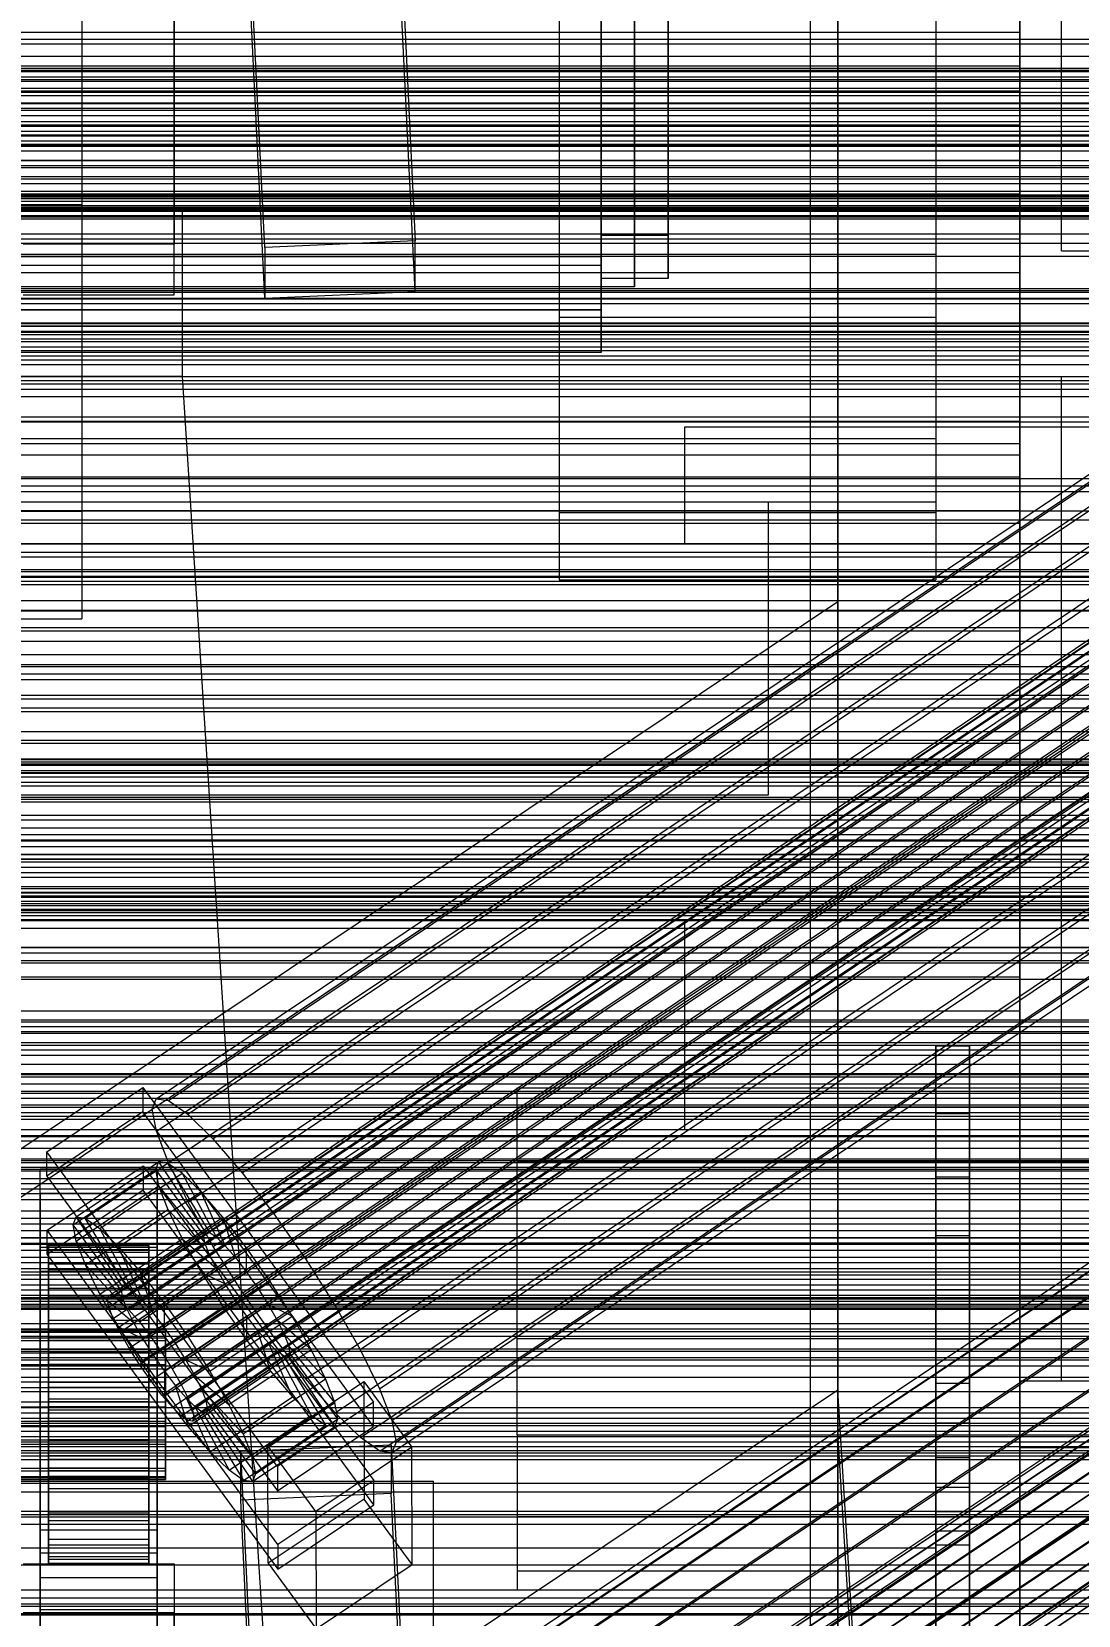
# Model space of a CAD drawing. Header units: millimetres. Extents: x -1970 to 59977, y -65068 to 6837.
# Drawn here: x 132 to 257, y -34878 to -34688.8 of the extents above; entities that cross this region are included whole.
import ezdxf

# ---------------------------------------------------------------- set-up
doc = ezdxf.new("R2010")
doc.units = ezdxf.units.MM
for name, color, linetype, lineweight in [('COTAS_O', 1, 'Continuous', 0), ('COTAS_P', 1, 'Continuous', 0), ('frontal_briquetadora', 7, 'Continuous', 0), ('frontal_C01', 7, 'Continuous', 0), ('frontal_C02', 7, 'Continuous', 0), ('frontal_C03', 7, 'Continuous', 0), ('frontal_C05', 7, 'Continuous', 0), ('frontal_C05-C03', 7, 'Continuous', 0), ('frontal_dos-mix', 7, 'Continuous', 0), ('frontal_mezcladora', 7, 'Continuous', 0), ('frontal_secador', 7, 'Continuous', 0)]:
    doc.layers.add(name, color=color, linetype=linetype, lineweight=lineweight)
doc.dimstyles.new('R19_100', dxfattribs={"dimtxt": 250, "dimasz": 150, "dimexe": 150, "dimexo": 80, "dimgap": 100, "dimtad": 1, "dimtih": 1, "dimtoh": 1, "dimdsep": 46, "dimcen": 0.09, "dimadec": 0, "dimazin": 0, "dimtfac": 1, "dimtdec": 4, "dimtofl": 0, "dimtmove": 0, "dimatfit": 3, "dimfxl": 1, "dimtolj": 1, "dimtzin": 0, "dimarcsym": 0})

# ---------------------------------------------------------------- blocks, each defined once
blk = doc.blocks.new('*D37')
at = {"layer": 'COTAS_P', "color": 0, "lineweight": -2, "transparency": 16777216}
for p, q in [((-1750, -35420), (-1750, -34450)), ((2600, -35420), (2600, -34450)), ((-1600, -34600), (2450, -34600))]:
    blk.add_line(p, q, dxfattribs=at)
at = {"layer": 'COTAS_P', "color": 0, "transparency": 16777216}
for points in [[(-1600, -34575), (-1600, -34625), (-1750, -34600)], [(2450, -34575), (2450, -34625), (2600, -34600)]]:
    blk.add_solid(points, dxfattribs=at)
at = {"layer": 'Defpoints', "color": 0, "transparency": 16777216}
for p in [(2600, -34600), (-1750, -35500), (2600, -35500)]:
    blk.add_point(p, dxfattribs=at)
blk = doc.blocks.new('*D42')
at = {"layer": 'COTAS_O', "color": 0, "lineweight": -2, "transparency": 16777216}
for p, q in [((-570, -33700), (200, -33700)), ((50, -34750), (50, -33850)), ((-570, -34900), (200, -34900))]:
    blk.add_line(p, q, dxfattribs=at)
at = {"layer": 'COTAS_O', "color": 0, "transparency": 16777216}
for points in [[(25, -33850), (75, -33850), (50, -33700)], [(25, -34750), (75, -34750), (50, -34900)]]:
    blk.add_solid(points, dxfattribs=at)
at = {"layer": 'Defpoints', "color": 0, "transparency": 16777216}
for p in [(-650, -33700), (50, -33700), (-650, -34900)]:
    blk.add_point(p, dxfattribs=at)
blk = doc.blocks.new('*D43')
at = {"layer": 'COTAS_O', "color": 0, "lineweight": -2, "transparency": 16777216}
for p, q in [((-650, -34820), (-650, -34050)), ((650, -34820), (650, -34050)), ((-500, -34200), (500, -34200))]:
    blk.add_line(p, q, dxfattribs=at)
at = {"layer": 'COTAS_O', "color": 0, "transparency": 16777216}
for points in [[(-500, -34175), (-500, -34225), (-650, -34200)], [(500, -34175), (500, -34225), (650, -34200)]]:
    blk.add_solid(points, dxfattribs=at)
at = {"layer": 'Defpoints', "color": 0, "transparency": 16777216}
for p in [(650, -34200), (-650, -34900), (650, -34900)]:
    blk.add_point(p, dxfattribs=at)

msp = doc.modelspace()

# ---------------------------------------------------------------- linework, layer by layer
at = {"layer": 'frontal_briquetadora'}
for p, q in [((200, -34698), (200, -34454.149)), ((204, -34454.149), (204, -34698)), ((200, -34722), (200, -34478.149)), ((200, -34483.291), (200, -34727.142)), ((200, -34715.652), (200, -34483.291)), ((200, -34489.719), (200, -34722.08)), ((200, -34716.717), (200, -34489.719)), ((200, -34492.29), (200, -34719.288)), ((200, -34492.29), (200, -34713.16)), ((204, -34719.288), (204, -34492.29)), ((208, -34713.16), (208, -34492.29)), ((200, -34718.302), (200, -34497.432)), ((208, -34497.432), (208, -34718.302)), ((255, -34715), (255, -34685)), ((200, -34719.288), (200, -34698)), ((204, -34698), (200, -34698)), ((204, -34698), (204, -34719.288)), ((200, -34713.16), (200, -34718.302)), ((208, -34713.16), (200, -34713.16)), ((208, -34718.302), (208, -34713.16)), ((-160, -34715.652), (200, -34715.652)), ((200, -34722.08), (200, -34715.652)), ((255, -34715), (260, -34715)), ((-160, -34716.717), (200, -34716.717)), ((200, -34719.288), (200, -34716.717)), ((208, -34718.302), (200, -34718.302)), ((200, -34719.288), (-160, -34719.288)), ((204, -34719.288), (200, -34719.288)), ((-160, -34722), (200, -34722)), ((200, -34722.08), (-160, -34722.08)), ((200, -34727.142), (200, -34722)), ((200, -34727.142), (-160, -34727.142)), ((210, -34750), (210, -34736)), ((210, -34736), (430, -34736)), ((210, -34736), (320, -34736)), ((-210, -34750), (210, -34750)), ((210, -34750), (340, -34750)), ((210, -34750), (320, -34750)), ((-490, -34760), (490, -34760)), ((-490, -34760), (340, -34760))]:
    msp.add_line(p, q, dxfattribs=at)
at = {"layer": 'frontal_C01'}
for p, q in [((250, -35586.788), (250, -32681.31)), ((250, -32686.07), (250, -35591.549)), ((228.298, -34851.15), (228.298, -34554.454)), ((228.298, -34560.172), (228.298, -34856.869)), ((159.83, -34714.57), (156.962, -34655.428)), ((174.943, -34654.637), (177.811, -34713.779)), ((159.83, -34720.658), (156.962, -34661.516)), ((177.811, -34719.867), (174.943, -34660.725)), ((149, -34668.831), (149, -34714.173)), ((149, -34720.26), (149, -34674.919)), ((-425, -34708.533), (425, -34708.533)), ((149, -34714.173), (131, -34714.173)), ((149, -34720.26), (149, -34714.173)), ((177.811, -34713.779), (159.83, -34714.57)), ((159.83, -34714.57), (159.83, -34720.658)), ((177.811, -34719.867), (177.811, -34713.779)), ((425, -34719.963), (-425, -34719.963)), ((131, -34720.26), (149, -34720.26)), ((159.83, -34720.658), (177.811, -34719.867)), ((425, -34723.995), (-425, -34723.995)), ((430, -34725.537), (-430, -34725.537)), ((430, -34730.537), (-430, -34730.537)), ((-425, -34735.426), (425, -34735.426)), ((430, -34780.537), (-430, -34780.537)), ((430, -34785.537), (-430, -34785.537)), ((146.872, -34910.225), (331.181, -34787.227)), ((148.32, -34910.34), (332.629, -34787.342)), ((146.383, -34911.551), (330.692, -34788.553)), ((150.629, -34911.887), (334.938, -34788.889)), ((141.045, -34934.184), (354.844, -34791.506)), ((141.218, -34933.714), (355.017, -34791.036)), ((141.731, -34933.755), (355.53, -34791.077)), ((142.549, -34934.303), (356.348, -34791.625)), ((146.887, -34914.227), (331.197, -34791.229)), ((153.641, -34914.762), (337.95, -34791.764)), ((141.224, -34935.132), (355.022, -34792.454)), ((141.742, -34936.494), (355.541, -34793.816)), ((143.617, -34935.322), (357.415, -34792.644)), ((144.861, -34936.741), (358.659, -34794.063)), ((142.565, -34938.177), (356.363, -34795.499)), ((359.995, -34795.787), (146.196, -34938.465)), ((148.35, -34918.071), (332.659, -34795.073)), ((157.152, -34918.769), (341.461, -34795.771)), ((143.635, -34940.066), (357.434, -34797.389)), ((147.533, -34940.375), (361.332, -34797.698)), ((144.881, -34942.033), (358.68, -34799.356)), ((148.779, -34942.342), (362.578, -34799.665)), ((150.672, -34922.821), (334.981, -34799.823)), ((146.218, -34943.944), (360.017, -34801.266)), ((149.85, -34944.232), (363.648, -34801.554)), ((345.231, -34800.635), (160.922, -34923.633)), ((147.554, -34945.668), (361.352, -34802.99)), ((150.672, -34945.915), (364.471, -34803.237)), ((148.798, -34947.087), (362.596, -34804.409)), ((149.865, -34948.106), (363.664, -34805.428)), ((151.191, -34947.277), (364.989, -34804.599)), ((153.694, -34928.153), (338.003, -34805.155)), ((-311.15, -34807.113), (311.15, -34807.113)), ((150.683, -34948.654), (364.482, -34805.976)), ((151.369, -34948.225), (365.168, -34805.547)), ((164.693, -34929.025), (349.002, -34806.027)), ((-311.15, -34807.665), (311.15, -34807.665)), ((-311.15, -34808.289), (311.15, -34808.289)), ((-311.15, -34809.909), (311.15, -34809.909)), ((-311.15, -34811.115), (311.15, -34811.115)), ((157.211, -34933.704), (341.52, -34810.706)), ((168.21, -34934.576), (352.519, -34811.578)), ((-311.15, -34813.691), (311.15, -34813.691)), ((-311.15, -34815.396), (311.15, -34815.396)), ((160.982, -34939.096), (345.291, -34816.098)), ((-311.15, -34818.754), (311.15, -34818.754)), ((-311.15, -34820.842), (311.15, -34820.842)), ((-440, -34823.494), (440, -34823.494)), ((-440, -34823.69), (440, -34823.69)), ((-440, -34823.911), (440, -34823.911)), ((-440, -34824.485), (440, -34824.485)), ((-440, -34824.912), (440, -34824.912)), ((-440, -34825.825), (440, -34825.825)), ((311.15, -34824.753), (-311.15, -34824.753)), ((-440, -34826.429), (440, -34826.429)), ((-440, -34827.619), (440, -34827.619)), ((-311.15, -34827.082), (311.15, -34827.082)), ((-440, -34828.359), (440, -34828.359)), ((440, -34829.745), (-440, -34829.745)), ((-440, -34830.57), (440, -34830.57)), ((-311.15, -34831.278), (311.15, -34831.278)), ((-440, -34832.057), (440, -34832.057)), ((-440, -34832.911), (440, -34832.911)), ((-311.15, -34833.69), (311.15, -34833.69)), ((-440, -34834.398), (440, -34834.398)), ((-440, -34835.223), (440, -34835.223)), ((-440, -34836.609), (440, -34836.609)), ((-440, -34837.349), (440, -34837.349)), ((-440, -34838.539), (440, -34838.539)), ((-440, -34839.143), (440, -34839.143)), ((-311.15, -34837.886), (311.15, -34837.886)), ((-440, -34840.056), (440, -34840.056)), ((-440, -34840.483), (440, -34840.483)), ((-440, -34841.057), (440, -34841.057)), ((-440, -34841.278), (440, -34841.278)), ((-440, -34841.474), (440, -34841.474)), ((-311.15, -34840.215), (311.15, -34840.215)), ((-311.15, -34844.126), (311.15, -34844.126)), ((-450, -34846.475), (450, -34846.475)), ((-311.15, -34846.214), (311.15, -34846.214)), ((-311.15, -34849.572), (311.15, -34849.572)), ((-311.15, -34851.277), (311.15, -34851.277)), ((228.298, -34851.15), (130, -34916.749)), ((250, -35207.289), (228.298, -34851.15)), ((228.298, -34851.15), (228.298, -34856.869)), ((-311.15, -34853.853), (311.15, -34853.853)), ((-311.15, -34855.059), (311.15, -34855.059)), ((-311.15, -34856.679), (311.15, -34856.679)), ((-311.15, -34857.303), (311.15, -34857.303)), ((-311.15, -34857.855), (311.15, -34857.855)), ((130, -34922.468), (228.298, -34856.869)), ((228.298, -34856.869), (250, -35213.008)), ((450, -34858.65), (-450, -34858.65))]:
    msp.add_line(p, q, dxfattribs=at)
at = {"layer": 'frontal_C02'}
for p, q in [((250, -35767.535), (250, -32976.99)), ((250, -32981.769), (250, -35772.314)), ((228.298, -34756.938), (228.298, -34472.116)), ((228.298, -34477.858), (228.298, -34762.679)), ((146.872, -34816.332), (331.181, -34692.848)), ((148.32, -34816.529), (332.629, -34693.045)), ((146.383, -34817.576), (330.692, -34694.092)), ((150.629, -34818.153), (334.938, -34694.669)), ((141.045, -34840.299), (354.844, -34697.057)), ((141.218, -34839.858), (355.017, -34696.617)), ((141.731, -34839.928), (355.53, -34696.687)), ((142.549, -34840.503), (356.348, -34697.262)), ((146.887, -34820.175), (331.197, -34696.691)), ((153.641, -34821.093), (337.95, -34697.609)), ((141.224, -34841.22), (355.022, -34697.978)), ((141.742, -34842.558), (355.541, -34699.317)), ((143.617, -34841.545), (357.415, -34698.304)), ((142.565, -34844.223), (356.363, -34700.982)), ((144.861, -34842.982), (358.659, -34699.741)), ((148.35, -34823.953), (332.659, -34700.469)), ((143.635, -34846.101), (357.434, -34702.86)), ((359.995, -34701.476), (146.196, -34844.717)), ((157.152, -34825.149), (341.461, -34701.666)), ((144.881, -34848.064), (358.68, -34704.822)), ((147.533, -34846.631), (361.332, -34703.39)), ((150.672, -34828.652), (334.981, -34705.168)), ((146.218, -34849.978), (360.017, -34706.736)), ((148.779, -34848.594), (362.578, -34705.352)), ((345.231, -34706.561), (160.922, -34830.045)), ((147.554, -34851.713), (361.352, -34708.471)), ((149.85, -34850.472), (363.648, -34707.23)), ((150.672, -34852.137), (364.471, -34708.895)), ((148.798, -34853.15), (362.596, -34709.908)), ((151.191, -34853.475), (364.989, -34710.234)), ((153.694, -34833.951), (338.003, -34710.467)), ((149.865, -34854.192), (363.664, -34710.95)), ((150.683, -34854.767), (364.482, -34711.526)), ((151.196, -34854.837), (364.995, -34711.595)), ((151.369, -34854.396), (365.168, -34711.155)), ((164.693, -34835.447), (349.002, -34711.963)), ((157.211, -34839.491), (341.52, -34716.007)), ((168.21, -34840.986), (352.519, -34717.502)), ((160.982, -34844.892), (345.291, -34721.408)), ((171.232, -34846.286), (355.541, -34722.802)), ((164.752, -34849.788), (349.061, -34726.304)), ((173.554, -34850.985), (357.863, -34727.501)), ((168.263, -34853.844), (352.572, -34730.36)), ((175.016, -34854.762), (359.326, -34731.279)), ((171.275, -34856.784), (355.584, -34733.3)), ((173.584, -34858.408), (357.893, -34734.924)), ((175.032, -34858.605), (359.341, -34735.121)), ((175.521, -34857.362), (359.83, -34733.878)), ((228.298, -34756.938), (130, -34822.796)), ((228.298, -35041.759), (228.298, -34756.938)), ((228.298, -34756.938), (228.298, -34762.679)), ((130, -34828.537), (228.298, -34762.679)), ((228.298, -34762.679), (228.298, -35047.5)), ((430, -34793.253), (-430, -34793.253)), ((430, -34798.253), (-430, -34798.253)), ((133.809, -34822.648), (145.277, -34814.964)), ((145.277, -34814.964), (145.289, -34817.887)), ((145.277, -34814.964), (172.809, -34852.557)), ((146.383, -34817.576), (146.872, -34816.332)), ((146.872, -34816.332), (148.32, -34816.529)), ((148.32, -34816.529), (150.629, -34818.153)), ((145.289, -34817.887), (133.821, -34825.57)), ((172.821, -34855.48), (145.289, -34817.887)), ((146.887, -34820.175), (146.383, -34817.576)), ((150.629, -34818.153), (153.641, -34821.093)), ((148.35, -34823.953), (146.887, -34820.175)), ((153.641, -34821.093), (157.152, -34825.149)), ((133.821, -34825.57), (133.809, -34822.648)), ((161.341, -34860.241), (133.809, -34822.648)), ((133.847, -34832), (145.315, -34824.317)), ((137.313, -34830.439), (147.143, -34823.853)), ((138.396, -34830.586), (148.226, -34824.001)), ((145.315, -34824.317), (145.327, -34827.24)), ((145.315, -34824.317), (172.847, -34861.91)), ((147.143, -34823.853), (146.777, -34824.783)), ((148.226, -34824.001), (147.143, -34823.853)), ((147.143, -34823.853), (152.686, -34832.175)), ((149.953, -34825.215), (148.226, -34824.001)), ((148.226, -34824.001), (153.199, -34832.245)), ((150.672, -34828.652), (148.35, -34823.953)), ((133, -34827.617), (133, -34824.694)), ((133, -34824.694), (147, -34824.694)), ((133, -34870.599), (133, -34824.694)), ((133.821, -34825.57), (161.353, -34863.163)), ((136.948, -34831.369), (146.777, -34824.783)), ((140.123, -34831.801), (149.953, -34825.215)), ((146.777, -34824.783), (152.513, -34832.615)), ((146.777, -34824.783), (147.155, -34826.728)), ((147, -34824.694), (147, -34827.617)), ((147, -34824.694), (147, -34870.599)), ((152.207, -34827.415), (149.953, -34825.215)), ((149.953, -34825.215), (154.017, -34832.82)), ((157.152, -34825.149), (160.922, -34830.045)), ((147, -34827.617), (133, -34827.617)), ((133, -34827.617), (133, -34873.521)), ((145.327, -34827.24), (133.859, -34834.923)), ((137.325, -34833.314), (147.155, -34826.728)), ((142.377, -34834), (152.207, -34827.415)), ((172.859, -34864.832), (145.327, -34827.24)), ((147, -34873.521), (147, -34827.617)), ((147.155, -34826.728), (152.692, -34833.536)), ((147.155, -34826.728), (148.249, -34829.554)), ((154.833, -34830.449), (152.207, -34827.415)), ((152.207, -34827.415), (155.085, -34833.862)), ((138.419, -34836.139), (148.249, -34829.554)), ((148.249, -34829.554), (153.21, -34834.875)), ((148.249, -34829.554), (149.985, -34833.068)), ((153.694, -34833.951), (150.672, -34828.652)), ((160.922, -34830.045), (164.693, -34835.447)), ((133.859, -34834.923), (133.847, -34832)), ((161.379, -34869.593), (133.847, -34832)), ((136.948, -34831.369), (137.313, -34830.439)), ((142.683, -34839.201), (136.948, -34831.369)), ((137.325, -34833.314), (136.948, -34831.369)), ((142.856, -34838.761), (137.313, -34830.439)), ((137.313, -34830.439), (138.396, -34830.586)), ((143.369, -34838.83), (138.396, -34830.586)), ((138.396, -34830.586), (140.123, -34831.801)), ((144.188, -34839.406), (140.123, -34831.801)), ((140.123, -34831.801), (142.377, -34834)), ((145.003, -34837.035), (154.833, -34830.449)), ((157.653, -34834.111), (154.833, -34830.449)), ((154.833, -34830.449), (156.329, -34835.299)), ((134, -34843.833), (134, -34833.839)), ((134, -34833.839), (134, -34834.315)), ((134, -34833.839), (146, -34833.839)), ((134, -34834.657), (134, -34833.839)), ((142.862, -34840.122), (137.325, -34833.314)), ((138.419, -34836.139), (137.325, -34833.314)), ((140.156, -34839.654), (149.985, -34833.068)), ((152.513, -34832.615), (142.683, -34839.201)), ((152.686, -34832.175), (142.856, -34838.761)), ((152.692, -34833.536), (142.862, -34840.122)), ((153.199, -34832.245), (143.369, -34838.83)), ((154.017, -34832.82), (144.188, -34839.406)), ((155.085, -34833.862), (145.255, -34840.448)), ((146, -34834.315), (146, -34833.839)), ((146, -34833.839), (146, -34843.833)), ((146, -34833.839), (146, -34834.657)), ((149.985, -34833.068), (154.033, -34836.54)), ((149.985, -34833.068), (152.246, -34837.033)), ((152.513, -34832.615), (152.686, -34832.175)), ((152.692, -34833.536), (152.513, -34832.615)), ((152.686, -34832.175), (153.199, -34832.245)), ((153.21, -34834.875), (152.692, -34833.536)), ((153.199, -34832.245), (154.017, -34832.82)), ((154.017, -34832.82), (155.085, -34833.862)), ((155.085, -34833.862), (156.329, -34835.299)), ((133, -34836.97), (133, -34834.047)), ((133, -34834.047), (147, -34834.047)), ((133, -34879.951), (133, -34834.047)), ((133.859, -34834.923), (161.391, -34872.516)), ((134, -34844.059), (134, -34834.315)), ((134, -34834.315), (134, -34836.053)), ((134, -34834.315), (146, -34834.315)), ((134, -34844.221), (134, -34834.657)), ((134, -34834.657), (146, -34834.657)), ((134, -34836.714), (134, -34834.657)), ((145.255, -34840.448), (142.377, -34834)), ((142.377, -34834), (145.003, -34837.035)), ((153.21, -34834.875), (143.38, -34841.461)), ((146, -34836.053), (146, -34834.315)), ((146, -34834.315), (146, -34844.059)), ((146, -34834.657), (146, -34844.221)), ((146, -34834.657), (146, -34836.714)), ((156.329, -34835.299), (146.499, -34841.885)), ((147, -34834.047), (147, -34836.97)), ((147, -34834.047), (147, -34879.951)), ((157.653, -34834.111), (147.823, -34840.697)), ((154.033, -34836.54), (153.21, -34834.875)), ((157.211, -34839.491), (153.694, -34833.951)), ((156.329, -34835.299), (157.665, -34837.034)), ((157.665, -34837.034), (157.653, -34834.111)), ((160.474, -34838.152), (157.653, -34834.111)), ((164.693, -34835.447), (168.21, -34840.986)), ((147, -34836.97), (133, -34836.97)), ((133, -34836.97), (133, -34882.874)), ((134, -34844.882), (134, -34836.053)), ((134, -34836.053), (134, -34838.933)), ((134, -34836.053), (146, -34836.053)), ((134, -34845.195), (134, -34836.714)), ((134, -34836.714), (146, -34836.714)), ((134, -34839.868), (134, -34836.714)), ((143.38, -34841.461), (138.419, -34836.139)), ((140.156, -34839.654), (138.419, -34836.139)), ((142.416, -34843.619), (152.246, -34837.033)), ((154.033, -34836.54), (144.203, -34843.126)), ((146.499, -34841.885), (145.003, -34837.035)), ((145.003, -34837.035), (147.823, -34840.697)), ((146, -34838.933), (146, -34836.053)), ((146, -34836.053), (146, -34844.882)), ((146, -34836.714), (146, -34845.195)), ((146, -34836.714), (146, -34839.868)), ((147, -34882.874), (147, -34836.97)), ((147.835, -34843.619), (157.665, -34837.034)), ((152.246, -34837.033), (155.103, -34838.418)), ((152.246, -34837.033), (154.877, -34841.176)), ((155.103, -34838.418), (154.033, -34836.54)), ((157.665, -34837.034), (159.001, -34838.948)), ((134, -34846.246), (134, -34838.933)), ((134, -34838.933), (134, -34842.761)), ((134, -34838.933), (146, -34838.933)), ((142.856, -34838.761), (142.683, -34839.201)), ((142.683, -34839.201), (142.862, -34840.122)), ((143.369, -34838.83), (142.856, -34838.761)), ((144.188, -34839.406), (143.369, -34838.83)), ((145.255, -34840.448), (144.188, -34839.406)), ((155.103, -34838.418), (145.274, -34845.003)), ((146, -34842.761), (146, -34838.933)), ((146, -34838.933), (146, -34846.246)), ((159.001, -34838.948), (149.171, -34845.533)), ((150.644, -34844.737), (160.474, -34838.152)), ((156.35, -34840.38), (155.103, -34838.418)), ((160.982, -34844.892), (157.211, -34839.491)), ((160.474, -34838.152), (159.001, -34838.948)), ((159.001, -34838.948), (160.247, -34840.91)), ((163.105, -34842.295), (160.474, -34838.152)), ((134, -34846.689), (134, -34839.868)), ((134, -34839.868), (146, -34839.868)), ((134, -34843.906), (134, -34839.868)), ((144.203, -34843.126), (140.156, -34839.654)), ((142.416, -34843.619), (140.156, -34839.654)), ((141.045, -34840.299), (141.218, -34839.858)), ((141.224, -34841.22), (141.045, -34840.299)), ((141.218, -34839.858), (141.731, -34839.928)), ((141.742, -34842.558), (141.224, -34841.22)), ((141.731, -34839.928), (142.549, -34840.503)), ((142.549, -34840.503), (143.617, -34841.545)), ((142.862, -34840.122), (143.38, -34841.461)), ((143.38, -34841.461), (144.203, -34843.126)), ((145.047, -34847.762), (154.877, -34841.176)), ((146.499, -34841.885), (145.255, -34840.448)), ((146, -34839.868), (146, -34846.689)), ((146, -34839.868), (146, -34843.906)), ((156.35, -34840.38), (146.52, -34846.966)), ((147.823, -34840.697), (147.835, -34843.619)), ((147.823, -34840.697), (150.644, -34844.737)), ((160.247, -34840.91), (150.417, -34847.496)), ((154.877, -34841.176), (156.35, -34840.38)), ((154.877, -34841.176), (157.698, -34845.217)), ((157.686, -34842.294), (156.35, -34840.38)), ((163.105, -34842.295), (160.247, -34840.91)), ((160.247, -34840.91), (161.318, -34842.788)), ((168.21, -34840.986), (171.232, -34846.286)), ((134, -34848.059), (134, -34842.761)), ((134, -34842.761), (134, -34847.275)), ((134, -34842.761), (146, -34842.761)), ((142.565, -34844.223), (141.742, -34842.558)), ((143.617, -34841.545), (144.861, -34842.982)), ((144.203, -34843.126), (145.274, -34845.003)), ((144.861, -34842.982), (146.196, -34844.717)), ((146, -34847.275), (146, -34842.761)), ((146, -34842.761), (146, -34848.059)), ((147.835, -34843.619), (146.499, -34841.885)), ((157.686, -34842.294), (147.856, -34848.88)), ((161.318, -34842.788), (151.488, -34849.374)), ((153.275, -34848.881), (163.105, -34842.295)), ((157.698, -34845.217), (157.686, -34842.294)), ((159.022, -34844.029), (157.686, -34842.294)), ((165.365, -34846.26), (161.318, -34842.788)), ((161.318, -34842.788), (162.14, -34844.453)), ((165.365, -34846.26), (163.105, -34842.295)), ((-148, -34843.833), (148, -34843.833)), ((-148, -34844.059), (148, -34844.059)), ((-148, -34844.221), (148, -34844.221)), ((-148, -34844.882), (148, -34844.882)), ((-148, -34845.195), (148, -34845.195)), ((134, -34844.059), (134, -34843.833)), ((146, -34843.833), (134, -34843.833)), ((134, -34843.833), (134, -34844.221)), ((134, -34848.602), (134, -34843.906)), ((134, -34843.906), (146, -34843.906)), ((134, -34848.552), (134, -34843.906)), ((134, -34844.882), (134, -34844.059)), ((146, -34844.059), (134, -34844.059)), ((146, -34844.221), (134, -34844.221)), ((134, -34844.221), (134, -34845.195)), ((134, -34846.246), (134, -34844.882)), ((146, -34844.882), (134, -34844.882)), ((146, -34845.195), (134, -34845.195)), ((134, -34845.195), (134, -34846.689)), ((145.274, -34845.003), (142.416, -34843.619)), ((145.047, -34847.762), (142.416, -34843.619)), ((143.635, -34846.101), (142.565, -34844.223)), ((145.274, -34845.003), (146.52, -34846.966)), ((146, -34843.833), (146, -34844.059)), ((146, -34844.221), (146, -34843.833)), ((146, -34843.906), (146, -34848.602)), ((146, -34843.906), (146, -34848.552)), ((146, -34844.059), (146, -34844.882)), ((146, -34845.195), (146, -34844.221)), ((146, -34844.882), (146, -34846.246)), ((146, -34846.689), (146, -34845.195)), ((146.196, -34844.717), (147.533, -34846.631)), ((149.171, -34845.533), (147.835, -34843.619)), ((147.868, -34851.803), (157.698, -34845.217)), ((148, -34844.059), (148, -34843.833)), ((148, -34843.833), (148, -34844.221)), ((148, -34844.882), (148, -34844.059)), ((148, -34844.221), (148, -34845.195)), ((148, -34846.246), (148, -34844.882)), ((148, -34845.195), (148, -34846.689)), ((149.171, -34845.533), (150.644, -34844.737)), ((159.022, -34844.029), (149.192, -34850.615)), ((150.644, -34844.737), (153.275, -34848.881)), ((162.14, -34844.453), (152.311, -34851.039)), ((157.698, -34845.217), (160.518, -34848.879)), ((160.518, -34848.879), (159.022, -34844.029)), ((160.266, -34845.466), (159.022, -34844.029)), ((164.752, -34849.788), (160.982, -34844.892)), ((167.102, -34849.774), (162.14, -34844.453)), ((162.14, -34844.453), (162.659, -34845.792)), ((-148, -34846.246), (148, -34846.246)), ((-148, -34846.689), (148, -34846.689)), ((134, -34848.059), (134, -34846.246)), ((146, -34846.246), (134, -34846.246)), ((146, -34846.689), (134, -34846.689)), ((134, -34846.689), (134, -34848.602)), ((144.881, -34848.064), (143.635, -34846.101)), ((146.52, -34846.966), (145.047, -34847.762)), ((146, -34846.246), (146, -34848.059)), ((146, -34848.602), (146, -34846.689)), ((146.52, -34846.966), (147.856, -34848.88)), ((147.533, -34846.631), (148.779, -34848.594)), ((148, -34848.059), (148, -34846.246)), ((148, -34846.689), (148, -34848.602)), ((150.417, -34847.496), (149.171, -34845.533)), ((160.266, -34845.466), (150.436, -34852.052)), ((161.333, -34846.508), (151.503, -34853.094)), ((162.151, -34847.084), (152.321, -34853.669)), ((162.659, -34845.792), (152.829, -34852.378)), ((162.664, -34847.153), (152.835, -34853.739)), ((162.837, -34846.713), (153.008, -34853.299)), ((155.535, -34852.845), (165.365, -34846.26)), ((163.144, -34851.913), (160.266, -34845.466)), ((161.333, -34846.508), (160.266, -34845.466)), ((165.397, -34854.113), (161.333, -34846.508)), ((162.151, -34847.084), (161.333, -34846.508)), ((167.125, -34855.327), (162.151, -34847.084)), ((162.664, -34847.153), (162.151, -34847.084)), ((168.196, -34852.6), (162.659, -34845.792)), ((162.659, -34845.792), (162.837, -34846.713)), ((162.837, -34846.713), (162.664, -34847.153)), ((168.208, -34855.475), (162.664, -34847.153)), ((168.573, -34854.545), (162.837, -34846.713)), ((167.102, -34849.774), (165.365, -34846.26)), ((171.232, -34846.286), (173.554, -34850.985)), ((430, -34848.253), (-430, -34848.253)), ((-148, -34848.059), (148, -34848.059)), ((-148, -34848.602), (148, -34848.602)), ((134, -34847.275), (134, -34850.197)), ((146, -34847.275), (134, -34847.275)), ((134, -34847.275), (134, -34852.167)), ((134, -34850.197), (134, -34848.059)), ((146, -34848.059), (134, -34848.059)), ((134, -34850.802), (134, -34848.552)), ((134, -34848.552), (146, -34848.552)), ((134, -34853.489), (134, -34848.552)), ((146, -34848.602), (134, -34848.602)), ((134, -34848.602), (134, -34850.802)), ((146.218, -34849.978), (144.881, -34848.064)), ((147.868, -34851.803), (145.047, -34847.762)), ((146, -34850.197), (146, -34847.275)), ((146, -34852.167), (146, -34847.275)), ((146, -34848.059), (146, -34850.197)), ((146, -34848.552), (146, -34850.802)), ((146, -34848.552), (146, -34853.489)), ((146, -34850.802), (146, -34848.602)), ((147.856, -34848.88), (147.868, -34851.803)), ((147.856, -34848.88), (149.192, -34850.615)), ((148, -34850.197), (148, -34848.059)), ((148, -34848.602), (148, -34850.802)), ((148.779, -34848.594), (149.85, -34850.472)), ((151.488, -34849.374), (150.417, -34847.496)), ((150.417, -34847.496), (153.275, -34848.881)), ((150.688, -34855.465), (160.518, -34848.879)), ((153.275, -34848.881), (155.535, -34852.845)), ((160.518, -34848.879), (163.144, -34851.913)), ((148, -34850.197), (-148, -34850.197)), ((-148, -34850.802), (148, -34850.802)), ((134, -34850.197), (146, -34850.197)), ((134, -34852.515), (134, -34850.197)), ((146, -34850.802), (134, -34850.802)), ((134, -34850.802), (134, -34853.141)), ((146, -34850.197), (146, -34852.515)), ((146, -34853.141), (146, -34850.802)), ((147.554, -34851.713), (146.218, -34849.978)), ((148, -34852.515), (148, -34850.197)), ((148, -34850.802), (148, -34853.141)), ((149.192, -34850.615), (150.688, -34855.465)), ((149.192, -34850.615), (150.436, -34852.052)), ((149.85, -34850.472), (150.672, -34852.137)), ((152.311, -34851.039), (151.488, -34849.374)), ((151.488, -34849.374), (155.535, -34852.845)), ((157.272, -34856.36), (167.102, -34849.774)), ((160.19, -34857.798), (171.658, -34850.114)), ((168.263, -34853.844), (164.752, -34849.788)), ((168.196, -34852.6), (167.102, -34849.774)), ((171.658, -34850.114), (171.715, -34864.143)), ((171.658, -34850.114), (177.394, -34857.946)), ((-148, -34852.515), (148, -34852.515)), ((134, -34852.515), (134, -34852.167)), ((134, -34852.167), (134, -34857.104)), ((134, -34852.167), (146, -34852.167)), ((134, -34854.853), (134, -34852.515)), ((146, -34852.515), (134, -34852.515)), ((146, -34857.104), (146, -34852.167)), ((146, -34852.167), (146, -34852.515)), ((146, -34852.515), (146, -34854.853)), ((148.798, -34853.15), (147.554, -34851.713)), ((150.688, -34855.465), (147.868, -34851.803)), ((148, -34854.853), (148, -34852.515)), ((150.436, -34852.052), (153.314, -34858.499)), ((150.436, -34852.052), (151.503, -34853.094)), ((150.672, -34852.137), (151.191, -34853.475)), ((152.829, -34852.378), (152.311, -34851.039)), ((152.311, -34851.039), (157.272, -34856.36)), ((153.008, -34853.299), (152.829, -34852.378)), ((152.829, -34852.378), (158.366, -34859.186)), ((153.314, -34858.499), (163.144, -34851.913)), ((155.535, -34852.845), (157.272, -34856.36)), ((158.366, -34859.186), (168.196, -34852.6)), ((172.809, -34852.557), (161.341, -34860.241)), ((163.144, -34851.913), (165.397, -34854.113)), ((168.573, -34854.545), (168.196, -34852.6)), ((172.821, -34855.48), (172.809, -34852.557)), ((173.554, -34850.985), (175.016, -34854.762)), ((430, -34853.253), (-430, -34853.253)), ((-148, -34853.141), (148, -34853.141)), ((134, -34853.141), (134, -34853.489)), ((146, -34853.141), (134, -34853.141)), ((134, -34853.141), (134, -34855.458)), ((134, -34853.489), (146, -34853.489)), ((134, -34858.381), (134, -34853.489)), ((146, -34853.489), (146, -34853.141)), ((146, -34855.458), (146, -34853.141)), ((146, -34853.489), (146, -34858.381)), ((148, -34853.141), (148, -34855.458)), ((149.865, -34854.192), (148.798, -34853.15)), ((150.683, -34854.767), (149.865, -34854.192)), ((151.191, -34853.475), (151.369, -34854.396)), ((151.369, -34854.396), (151.196, -34854.837)), ((151.503, -34853.094), (155.567, -34860.699)), ((151.503, -34853.094), (152.321, -34853.669)), ((152.321, -34853.669), (157.295, -34861.913)), ((152.321, -34853.669), (152.835, -34853.739)), ((152.835, -34853.739), (153.008, -34853.299)), ((152.835, -34853.739), (158.378, -34862.061)), ((153.008, -34853.299), (158.743, -34861.13)), ((155.567, -34860.699), (165.397, -34854.113)), ((158.743, -34861.13), (168.573, -34854.545)), ((165.397, -34854.113), (167.125, -34855.327)), ((168.208, -34855.475), (168.573, -34854.545)), ((171.275, -34856.784), (168.263, -34853.844)), ((-148, -34854.853), (148, -34854.853)), ((-148, -34855.458), (148, -34855.458)), ((134, -34857.054), (134, -34854.853)), ((134, -34854.853), (134, -34857.104)), ((146, -34854.853), (134, -34854.853)), ((134, -34855.458), (134, -34858.381)), ((146, -34855.458), (134, -34855.458)), ((134, -34855.458), (134, -34857.596)), ((146, -34857.104), (146, -34854.853)), ((146, -34854.853), (146, -34857.054)), ((146, -34858.381), (146, -34855.458)), ((146, -34857.596), (146, -34855.458)), ((148, -34857.054), (148, -34854.853)), ((148, -34855.458), (148, -34857.596)), ((151.196, -34854.837), (150.683, -34854.767)), ((153.314, -34858.499), (150.688, -34855.465)), ((157.272, -34856.36), (158.366, -34859.186)), ((157.295, -34861.913), (167.125, -34855.327)), ((158.378, -34862.061), (168.208, -34855.475)), ((161.353, -34863.163), (172.821, -34855.48)), ((167.125, -34855.327), (168.208, -34855.475)), ((175.016, -34854.762), (175.521, -34857.362)), ((-148, -34857.054), (148, -34857.054)), ((-148, -34857.596), (148, -34857.596)), ((134, -34858.966), (134, -34857.054)), ((134, -34857.054), (134, -34861.75)), ((146, -34857.054), (134, -34857.054)), ((134, -34857.104), (134, -34861.75)), ((134, -34857.104), (146, -34857.104)), ((134, -34857.596), (134, -34862.894)), ((146, -34857.596), (134, -34857.596)), ((134, -34857.596), (134, -34859.409)), ((134, -34858.381), (146, -34858.381)), ((134, -34862.894), (134, -34858.381)), ((146, -34861.75), (146, -34857.054)), ((146, -34857.054), (146, -34858.966)), ((146, -34861.75), (146, -34857.104)), ((146, -34862.894), (146, -34857.596)), ((146, -34859.409), (146, -34857.596)), ((146, -34858.381), (146, -34862.894)), ((148, -34858.966), (148, -34857.054)), ((148, -34857.596), (148, -34859.409)), ((155.567, -34860.699), (153.314, -34858.499)), ((156.962, -34858.444), (174.943, -34857.65)), ((156.962, -34864.291), (156.962, -34858.444)), ((159.83, -34917.821), (156.962, -34858.444)), ((160.247, -34871.826), (160.19, -34857.798)), ((165.926, -34865.629), (160.19, -34857.798)), ((177.394, -34857.946), (165.926, -34865.629)), ((173.584, -34858.408), (171.275, -34856.784)), ((175.032, -34858.605), (173.584, -34858.408)), ((174.943, -34857.65), (174.943, -34863.496)), ((174.943, -34857.65), (177.811, -34917.027)), ((175.521, -34857.362), (175.032, -34858.605)), ((177.451, -34871.975), (177.394, -34857.946)), ((-148, -34858.966), (148, -34858.966)), ((-148, -34859.409), (148, -34859.409)), ((134, -34860.461), (134, -34858.966)), ((134, -34858.966), (134, -34865.787)), ((146, -34858.966), (134, -34858.966)), ((134, -34859.409), (134, -34866.722)), ((146, -34859.409), (134, -34859.409)), ((134, -34859.409), (134, -34860.774)), ((146, -34865.787), (146, -34858.966)), ((146, -34858.966), (146, -34860.461)), ((146, -34866.722), (146, -34859.409)), ((146, -34860.774), (146, -34859.409)), ((148, -34860.461), (148, -34858.966)), ((148, -34859.409), (148, -34860.774)), ((158.366, -34859.186), (158.743, -34861.13)), ((161.341, -34860.241), (161.353, -34863.163)), ((-148, -34860.461), (148, -34860.461)), ((-148, -34860.774), (148, -34860.774)), ((-148, -34861.435), (148, -34861.435)), ((-148, -34861.597), (148, -34861.597)), ((-148, -34861.822), (148, -34861.822)), ((134, -34861.435), (134, -34860.461)), ((134, -34860.461), (134, -34868.942)), ((146, -34860.461), (134, -34860.461)), ((134, -34860.774), (134, -34869.603)), ((146, -34860.774), (134, -34860.774)), ((134, -34860.774), (134, -34861.597)), ((134, -34861.822), (134, -34861.435)), ((134, -34861.435), (134, -34870.998)), ((146, -34861.435), (134, -34861.435)), ((134, -34861.597), (134, -34871.34)), ((146, -34861.597), (134, -34861.597)), ((134, -34861.597), (134, -34861.822)), ((134, -34861.75), (134, -34865.787)), ((134, -34861.75), (146, -34861.75)), ((134, -34861.822), (134, -34871.816)), ((146, -34861.822), (134, -34861.822)), ((146, -34868.942), (146, -34860.461)), ((146, -34860.461), (146, -34861.435)), ((146, -34869.603), (146, -34860.774)), ((146, -34861.597), (146, -34860.774)), ((146, -34870.998), (146, -34861.435)), ((146, -34861.435), (146, -34861.822)), ((146, -34871.34), (146, -34861.597)), ((146, -34861.822), (146, -34861.597)), ((146, -34865.787), (146, -34861.75)), ((146, -34871.816), (146, -34861.822)), ((148, -34861.435), (148, -34860.461)), ((148, -34860.774), (148, -34861.597)), ((148, -34861.822), (148, -34861.435)), ((148, -34861.597), (148, -34861.822)), ((157.295, -34861.913), (155.567, -34860.699)), ((158.378, -34862.061), (157.295, -34861.913)), ((158.743, -34861.13), (158.378, -34862.061)), ((172.847, -34861.91), (161.379, -34869.593)), ((172.859, -34864.832), (172.847, -34861.91)), ((134, -34862.894), (146, -34862.894)), ((134, -34866.722), (134, -34862.894)), ((146, -34862.894), (146, -34866.722)), ((174.943, -34863.496), (156.962, -34864.291)), ((171.715, -34864.143), (160.247, -34871.826)), ((177.451, -34871.975), (171.715, -34864.143)), ((177.811, -34922.873), (174.943, -34863.496)), ((134, -34865.787), (134, -34868.942)), ((134, -34865.787), (146, -34865.787)), ((146, -34868.942), (146, -34865.787)), ((159.83, -34923.667), (156.962, -34864.291)), ((161.391, -34872.516), (172.859, -34864.832)), ((165.926, -34865.629), (165.983, -34879.658)), ((133, -34881.838), (133, -34867.809)), ((133, -34867.809), (147, -34867.809)), ((133, -34877.373), (133, -34867.809)), ((134, -34866.722), (146, -34866.722)), ((134, -34869.603), (134, -34866.722)), ((146, -34866.722), (146, -34869.603)), ((147, -34867.809), (147, -34881.838)), ((147, -34867.809), (147, -34877.373)), ((134, -34868.942), (134, -34870.998)), ((134, -34868.942), (146, -34868.942)), ((134, -34869.603), (146, -34869.603)), ((134, -34871.34), (134, -34869.603)), ((146, -34870.998), (146, -34868.942)), ((146, -34869.603), (146, -34871.34)), ((161.379, -34869.593), (161.391, -34872.516)), ((147, -34870.599), (133, -34870.599)), ((133, -34870.599), (133, -34873.521)), ((134, -34870.998), (134, -34871.816)), ((134, -34870.998), (146, -34870.998)), ((134, -34871.34), (146, -34871.34)), ((134, -34871.816), (134, -34871.34)), ((146, -34871.816), (146, -34870.998)), ((146, -34871.34), (146, -34871.816)), ((147, -34873.521), (147, -34870.599)), ((131, -34871.901), (149, -34871.901)), ((133, -34873.521), (147, -34873.521)), ((134, -34871.816), (146, -34871.816)), ((149, -34871.901), (149, -34877.746)), ((149, -34871.901), (149, -34917.422)), ((160.247, -34871.826), (165.983, -34879.658)), ((165.983, -34879.658), (177.451, -34871.975)), ((147, -34877.373), (133, -34877.373)), ((133, -34877.373), (133, -34891.401)), ((147, -34891.401), (147, -34877.373)), ((149, -34877.746), (131, -34877.746)), ((149, -34923.268), (149, -34877.746))]:
    msp.add_line(p, q, dxfattribs=at)
at = {"layer": 'frontal_C03'}
for p, q in [((-1500, -34691.736), (1500, -34691.736)), ((-1250, -34690.238), (1250, -34690.238)), ((-1500, -34693.159), (1500, -34693.159)), ((-1500, -34693.384), (1500, -34693.384)), ((-1500, -34693.548), (1500, -34693.548)), ((-1500, -34694.206), (1500, -34694.206)), ((-1500, -34694.523), (1500, -34694.523)), ((-1500, -34695.569), (1500, -34695.569)), ((-1250, -34694.718), (1250, -34694.718)), ((-1500, -34696.018), (1500, -34696.018)), ((-1500, -34697.382), (1500, -34697.382)), ((1250, -34696.45), (-1250, -34696.45)), ((1250, -34697.33), (-1250, -34697.33)), ((-1500, -34697.932), (1500, -34697.932)), ((-1500, -34699.519), (1500, -34699.519)), ((1250, -34698.211), (-1250, -34698.211)), ((1250, -34698.865), (-1250, -34698.865)), ((1500, -34700.133), (-1500, -34700.133)), ((1500, -34700.719), (-1500, -34700.719)), ((1250, -34701.172), (-1250, -34701.172)), ((-1250, -34701.258), (1250, -34701.258)), ((-1500, -34701.836), (1500, -34701.836)), ((-1500, -34702.471), (1500, -34702.471)), ((-1250, -34702.229), (1250, -34702.229)), ((-1250, -34703.05), (1250, -34703.05)), ((-1500, -34704.175), (1500, -34704.175)), ((-1500, -34704.789), (1500, -34704.789)), ((1250, -34705.081), (-1250, -34705.081)), ((-1500, -34706.376), (1500, -34706.376)), ((-1500, -34706.926), (1500, -34706.926)), ((1250, -34706.139), (-1250, -34706.139)), ((-1500, -34708.289), (1500, -34708.289)), ((-1500, -34708.738), (1500, -34708.738)), ((-1250, -34707.858), (1250, -34707.858)), ((1250, -34708.446), (-1250, -34708.446)), ((-1500, -34709.784), (1500, -34709.784)), ((-1500, -34710.102), (1500, -34710.102)), ((-1500, -34710.76), (1500, -34710.76)), ((1250, -34709.1), (-1250, -34709.1)), ((-1250, -34709.589), (1250, -34709.589)), ((1250, -34709.981), (-1250, -34709.981)), ((-1500, -34710.924), (1500, -34710.924)), ((-1500, -34711.148), (1500, -34711.148)), ((-1250, -34714.07), (1250, -34714.07)), ((-1250, -34715.622), (1250, -34715.622)), ((-1250, -34719.469), (1250, -34719.469)), ((1250, -34719.787), (-1250, -34719.787)), ((1250, -34720.669), (-1250, -34720.669)), ((-1250, -34720.737), (1250, -34720.737)), ((1250, -34721.322), (-1250, -34721.322)), ((1250, -34723.63), (-1250, -34723.63)), ((-1250, -34723.689), (1250, -34723.689)), ((1500, -34725.842), (-1500, -34725.842)), ((-1250, -34724.585), (1250, -34724.585)), ((-1250, -34724.687), (1250, -34724.687)), ((-1250, -34726.441), (1250, -34726.441)), ((-1250, -34726.905), (1250, -34726.905)), ((-1250, -34727.538), (1250, -34727.538)), ((1250, -34728.596), (-1250, -34728.596)), ((1250, -34730.904), (-1250, -34730.904)), ((1250, -34731.557), (-1250, -34731.557)), ((1250, -34732.439), (-1250, -34732.439)), ((-1500, -34734.825), (1500, -34734.825)), ((1250, -34742.245), (-1250, -34742.245)), ((1250, -34743.126), (-1250, -34743.126)), ((1250, -34743.78), (-1250, -34743.78)), ((1250, -34746.087), (-1250, -34746.087)), ((-1250, -34747.145), (1250, -34747.145)), ((1250, -34749.997), (-1250, -34749.997)), ((1250, -34751.054), (-1250, -34751.054)), ((-1250, -34753.07), (1250, -34753.07)), ((1250, -34753.361), (-1250, -34753.361)), ((-1250, -34753.868), (1250, -34753.868)), ((1250, -34754.015), (-1250, -34754.015)), ((-1250, -34754.452), (1250, -34754.452)), ((1250, -34754.896), (-1250, -34754.896)), ((-1250, -34756.79), (1250, -34756.79)), ((-1250, -34757.92), (1250, -34757.92)), ((-1250, -34761.639), (1250, -34761.639)), ((-1250, -34763.236), (1250, -34763.236)), ((1250, -34764.703), (-1250, -34764.703)), ((1250, -34765.584), (-1250, -34765.584)), ((1250, -34766.237), (-1250, -34766.237)), ((-1250, -34768.083), (1250, -34768.083)), ((1250, -34768.545), (-1250, -34768.545)), ((-1250, -34769.602), (1250, -34769.602)), ((-1250, -34770.038), (1250, -34770.038)), ((1250, -34772.454), (-1250, -34772.454)), ((1250, -34773.512), (-1250, -34773.512)), ((-1268, -34776.056), (1268, -34776.056)), ((-1268, -34776.28), (1268, -34776.28)), ((-1268, -34776.445), (1268, -34776.445)), ((-1268, -34777.102), (1268, -34777.102)), ((-1250, -34775.683), (1250, -34775.683)), ((1250, -34775.819), (-1250, -34775.819)), ((1250, -34776.473), (-1250, -34776.473)), ((-1268, -34777.42), (1268, -34777.42)), ((-1268, -34778.466), (1268, -34778.466)), ((-1268, -34778.915), (1268, -34778.915)), ((1250, -34777.354), (-1250, -34777.354)), ((1250, -34777.864), (-1250, -34777.864)), ((-1268, -34780.278), (1268, -34780.278)), ((-1268, -34780.828), (1268, -34780.828)), ((-1268, -34782.416), (1268, -34782.416)), ((1268, -34783.029), (-1268, -34783.029)), ((-1250, -34783.921), (1250, -34783.921)), ((-1268, -34784.733), (1268, -34784.733)), ((-1268, -34785.368), (1268, -34785.368)), ((-1250, -34786.18), (1250, -34786.18)), ((-1268, -34787.072), (1268, -34787.072)), ((-1268, -34787.685), (1268, -34787.685)), ((1250, -34787.16), (-1250, -34787.16)), ((1250, -34788.042), (-1250, -34788.042)), ((-1268, -34789.273), (1268, -34789.273)), ((-1268, -34789.823), (1268, -34789.823)), ((1250, -34788.695), (-1250, -34788.695)), ((-1268, -34791.186), (1268, -34791.186)), ((-1268, -34791.635), (1268, -34791.635)), ((1250, -34791.003), (-1250, -34791.003)), ((-1250, -34792.06), (1250, -34792.06)), ((-1250, -34792.237), (1250, -34792.237)), ((-1268, -34792.681), (1268, -34792.681)), ((-1268, -34792.999), (1268, -34792.999)), ((-1268, -34793.656), (1268, -34793.656)), ((-1268, -34793.821), (1268, -34793.821)), ((-1268, -34794.045), (1268, -34794.045)), ((-1250, -34794.418), (1250, -34794.418)), ((1250, -34794.912), (-1250, -34794.912)), ((1250, -34795.969), (-1250, -34795.969)), ((1250, -34798.277), (-1250, -34798.277)), ((1250, -34798.93), (-1250, -34798.93)), ((1250, -34799.812), (-1250, -34799.812)), ((-1250, -34800.063), (1250, -34800.063)), ((-1250, -34802.018), (1250, -34802.018)), ((-1250, -34806.865), (1250, -34806.865)), ((-1250, -34808.462), (1250, -34808.462)), ((1250, -34809.618), (-1250, -34809.618)), ((1250, -34810.499), (-1250, -34810.499)), ((1250, -34811.153), (-1250, -34811.153)), ((-1250, -34812.182), (1250, -34812.182)), ((-1250, -34813.311), (1250, -34813.311)), ((1250, -34813.46), (-1250, -34813.46)), ((-1250, -34814.517), (1250, -34814.517)), ((-1250, -34815.649), (1250, -34815.649)), ((-1250, -34816.233), (1250, -34816.233)), ((-1250, -34817.031), (1250, -34817.031)), ((1250, -34817.37), (-1250, -34817.37)), ((1250, -34818.427), (-1250, -34818.427)), ((1250, -34820.734), (-1250, -34820.734)), ((1250, -34821.388), (-1250, -34821.388)), ((1250, -34822.269), (-1250, -34822.269)), ((1250, -34832.076), (-1250, -34832.076)), ((1250, -34832.957), (-1250, -34832.957)), ((1250, -34833.61), (-1250, -34833.61)), ((-1500, -34835.865), (1500, -34835.865)), ((1250, -34835.918), (-1250, -34835.918)), ((-1250, -34836.975), (1250, -34836.975)), ((1250, -34839.827), (-1250, -34839.827)), ((1250, -34840.885), (-1250, -34840.885)), ((1250, -34843.192), (-1250, -34843.192)), ((1250, -34843.845), (-1250, -34843.845)), ((1250, -34844.727), (-1250, -34844.727)), ((1500, -34847.273), (-1500, -34847.273)), ((1500, -34847.558), (-1500, -34847.558)), ((1250, -34854.533), (-1250, -34854.533)), ((1250, -34855.415), (-1250, -34855.415)), ((1250, -34856.068), (-1250, -34856.068)), ((1250, -34858.375), (-1250, -34858.375)), ((-1500, -34858.967), (1500, -34858.967)), ((-1250, -34859.433), (1250, -34859.433)), ((1250, -34862.285), (-1250, -34862.285)), ((1250, -34863.342), (-1250, -34863.342)), ((1250, -34865.65), (-1250, -34865.65)), ((1250, -34866.303), (-1250, -34866.303)), ((1250, -34867.184), (-1250, -34867.184)), ((1250, -34876.991), (-1250, -34876.991)), ((1250, -34877.872), (-1250, -34877.872))]:
    msp.add_line(p, q, dxfattribs=at)
at = {"layer": 'frontal_C05'}
for p, q in [((-250, -34730), (250, -34730)), ((250, -34730), (250, -34732.206)), ((250, -34732.206), (250, -34738.715)), ((-250, -34738), (250, -34738)), ((250, -34738), (250, -34740.006)), ((250, -34740.325), (250, -34738)), ((250, -34742), (250, -34738)), ((250, -34743.199), (250, -34738.583)), ((250, -34738.715), (250, -34749.199)), ((250, -34740.006), (250, -34745.922)), ((250, -34747.164), (250, -34740.325)), ((-250, -34742), (250, -34742)), ((250, -34746), (250, -34742)), ((250, -34752.161), (250, -34743.199)), ((-250, -34746), (250, -34746)), ((250, -34745.922), (250, -34755.453)), ((250, -34750), (250, -34746)), ((250, -34758.119), (250, -34747.164)), ((-300, -34750), (300, -34750)), ((-250, -34750), (250, -34750)), ((250, -34749.199), (250, -34763.133)), ((250, -34764.95), (250, -34752.161)), ((250, -34755.453), (250, -34768.121)), ((-300, -34758), (300, -34758)), ((250, -34772.555), (250, -34758.119)), ((250, -34763.133), (250, -34779.818)), ((250, -34780.822), (250, -34764.95)), ((250, -34768.121), (250, -34783.289)), ((250, -34789.632), (250, -34772.555)), ((250, -34779.818), (250, -34798.418)), ((250, -34798.855), (250, -34780.822)), ((250, -34783.289), (250, -34800.198)), ((250, -34808.357), (250, -34789.632)), ((250, -34798.454), (250, -34793.627)), ((250, -34798.418), (250, -34818)), ((250, -34807.153), (250, -34798.454)), ((250, -34818), (250, -34798.855)), ((250, -34800.198), (250, -34818)), ((250, -34818), (250, -34807.153)), ((250, -34827.643), (250, -34808.357)), ((250, -34818), (-250, -34818)), ((310, -34818), (250, -34818)), ((250, -34818), (250, -34837.145)), ((250, -34818), (250, -34828.847)), ((250, -34818), (250, -34837.582)), ((250, -34818), (250, -34835.802)), ((250, -34846.368), (250, -34827.643)), ((250, -34828.847), (250, -34837.546)), ((250, -34835.802), (250, -34852.711)), ((250, -34837.145), (250, -34855.178)), ((250, -34837.546), (250, -34842.373)), ((250, -34837.582), (250, -34856.182)), ((250, -34863.445), (250, -34846.368)), ((250, -34852.711), (250, -34867.879)), ((250, -34855.178), (250, -34871.05)), ((250, -34856.182), (250, -34872.867)), ((250, -34877.881), (250, -34863.445)), ((250, -34867.879), (250, -34880.547)), ((250, -34871.05), (250, -34883.839)), ((250, -34872.867), (250, -34886.801)), ((250, -34888.836), (250, -34877.881))]:
    msp.add_line(p, q, dxfattribs=at)
at = {"layer": 'frontal_C05-C03'}
for p, q in [((250, -34683.153), (250, -34688.891)), ((250, -34692.891), (250, -34687.153)), ((250, -34688.891), (-250, -34688.891)), ((250, -34692.891), (250, -34688.891)), ((250, -34688.891), (250, -34695.925)), ((-250, -34692.891), (250, -34692.891)), ((250, -34699.925), (250, -34692.891)), ((250, -34695.925), (-250, -34695.925)), ((250, -34699.925), (250, -34695.925)), ((250, -34695.925), (250, -34704.182)), ((-250, -34699.925), (250, -34699.925)), ((250, -34708.182), (250, -34699.925)), ((250, -34704.182), (-250, -34704.182)), ((250, -34708.182), (250, -34704.182)), ((250, -34704.182), (250, -34713.576)), ((-250, -34708.182), (250, -34708.182)), ((250, -34717.576), (250, -34708.182)), ((250, -34713.576), (-250, -34713.576)), ((250, -34717.576), (250, -34713.576)), ((250, -34713.576), (250, -34724.01)), ((-250, -34717.576), (250, -34717.576)), ((250, -34728.01), (250, -34717.576)), ((250, -34724.01), (-250, -34724.01)), ((250, -34728.01), (250, -34724.01)), ((250, -34724.01), (250, -34735.376)), ((-250, -34728.01), (250, -34728.01)), ((250, -34739.376), (250, -34728.01)), ((250, -34730), (255, -34730)), ((250, -34850), (250, -34730)), ((255, -34850), (255, -34730)), ((250, -34735.376), (-250, -34735.376)), ((250, -34739.376), (250, -34735.376)), ((250, -34735.376), (250, -34747.556)), ((-250, -34739.376), (250, -34739.376)), ((250, -34751.556), (250, -34739.376)), ((250, -34747.556), (-250, -34747.556)), ((250, -34751.556), (250, -34747.556)), ((250, -34747.556), (250, -34760.424)), ((-250, -34751.556), (250, -34751.556)), ((250, -34764.424), (250, -34751.556)), ((250, -34760.424), (-250, -34760.424)), ((250, -34764.424), (250, -34760.424)), ((250, -34760.424), (250, -34773.848)), ((-250, -34764.424), (250, -34764.424)), ((250, -34777.848), (250, -34764.424)), ((250, -34773.848), (-250, -34773.848)), ((250, -34777.848), (250, -34773.848)), ((250, -34773.848), (250, -34787.687)), ((-250, -34777.848), (250, -34777.848)), ((250, -34791.687), (250, -34777.848)), ((250, -34787.687), (-250, -34787.687)), ((250, -34791.687), (250, -34787.687)), ((250, -34787.687), (250, -34801.798)), ((-250, -34791.687), (250, -34791.687)), ((250, -34805.798), (250, -34791.687)), ((250, -34801.798), (-250, -34801.798)), ((250, -34805.798), (250, -34801.798)), ((-250, -34805.798), (250, -34805.798)), ((240, -34818.083), (240, -34810)), ((240, -34810), (240, -34878)), ((240, -34810), (244, -34810)), ((244, -34810), (244, -34818.083)), ((244, -34878), (244, -34810)), ((240, -34886.083), (240, -34818.083)), ((240, -34818.083), (244, -34818.083)), ((240, -34825.633), (240, -34818.083)), ((244, -34818.083), (244, -34886.083)), ((244, -34818.083), (244, -34825.633)), ((240, -34893.633), (240, -34825.633)), ((240, -34825.633), (244, -34825.633)), ((240, -34832.642), (240, -34825.633)), ((244, -34825.633), (244, -34893.633)), ((244, -34825.633), (244, -34832.642)), ((240, -34900.642), (240, -34832.642)), ((240, -34832.642), (244, -34832.642)), ((240, -34839.097), (240, -34832.642)), ((244, -34832.642), (244, -34900.642)), ((244, -34832.642), (244, -34839.097)), ((240, -34907.097), (240, -34839.097)), ((240, -34839.097), (244, -34839.097)), ((240, -34844.99), (240, -34839.097)), ((244, -34839.097), (244, -34907.097)), ((244, -34839.097), (244, -34844.99)), ((250, -34882), (250, -34840)), ((250, -34840), (265, -34840)), ((240, -34912.99), (240, -34844.99)), ((240, -34844.99), (244, -34844.99)), ((240, -34850.31), (240, -34844.99)), ((244, -34844.99), (244, -34912.99)), ((244, -34844.99), (244, -34850.31)), ((240, -34918.31), (240, -34850.31)), ((240, -34850.31), (244, -34850.31)), ((240, -34855.045), (240, -34850.31)), ((244, -34850.31), (244, -34918.31)), ((244, -34850.31), (244, -34855.045)), ((250, -34850), (300, -34850)), ((250, -34858), (250, -34850)), ((250, -34850), (255, -34850)), ((240, -34923.045), (240, -34855.045)), ((240, -34855.045), (244, -34855.045)), ((240, -34859.187), (240, -34855.045)), ((244, -34855.045), (244, -34923.045)), ((244, -34855.045), (244, -34859.187)), ((250, -34858), (300, -34858)), ((240, -34927.187), (240, -34859.187)), ((240, -34859.187), (244, -34859.187)), ((240, -34862.725), (240, -34859.187)), ((244, -34859.187), (244, -34927.187)), ((244, -34859.187), (244, -34862.725)), ((240, -34930.725), (240, -34862.725)), ((240, -34862.725), (244, -34862.725)), ((240, -34865.648), (240, -34862.725)), ((244, -34862.725), (244, -34930.725)), ((244, -34862.725), (244, -34865.648)), ((240, -34933.648), (240, -34865.648)), ((240, -34865.648), (244, -34865.648)), ((240, -34867.945), (240, -34865.648)), ((244, -34865.648), (244, -34933.648)), ((244, -34865.648), (244, -34867.945)), ((240, -34935.945), (240, -34867.945)), ((240, -34867.945), (244, -34867.945)), ((240, -34869.608), (240, -34867.945)), ((244, -34867.945), (244, -34935.945)), ((244, -34867.945), (244, -34869.608)), ((240, -34937.608), (240, -34869.608)), ((240, -34869.608), (244, -34869.608)), ((244, -34869.608), (244, -34937.608)), ((240, -34870), (-240, -34870)), ((240, -34878.083), (240, -34870)), ((240, -34870), (240, -34878)), ((-240, -34878), (240, -34878)), ((240, -34878), (240, -34886.083)), ((240, -34878), (240, -34882)), ((244, -34878), (240, -34878)), ((244, -34886.083), (244, -34878))]:
    msp.add_line(p, q, dxfattribs=at)
at = {"layer": 'frontal_dos-mix'}
msp.add_line((225, -35980), (225, -33282.5), dxfattribs=at)
at = {"layer": 'frontal_mezcladora'}
for p, q in [((138, -34654.654), (138, -34709.466)), ((240, -34681.107), (240, -34715.398)), ((195, -34686.573), (195, -34722.921)), ((240, -34686.573), (240, -34722.921)), ((-625, -34710), (625, -34710)), ((130, -34709.466), (138, -34709.466)), ((138, -34709.466), (138, -34746.089)), ((150, -34710), (625, -34710)), ((150, -34730), (150, -34710)), ((-420, -34715.398), (240, -34715.398)), ((240, -34715.398), (240, -34737.414)), ((195, -34722.921), (195, -34746.259)), ((195, -34722.921), (240, -34722.921)), ((240, -34722.921), (240, -34746.259)), ((-625, -34725), (625, -34725)), ((-625, -34730), (625, -34730)), ((150, -34730), (-150, -34730)), ((150, -34730), (625, -34730)), ((160, -34885), (150, -34730)), ((-420, -34737.414), (240, -34737.414)), ((240, -34737.414), (240, -34745)), ((-420, -34745), (240, -34745)), ((-400, -34745), (220, -34745)), ((130, -34746.089), (138, -34746.089)), ((138, -34746.089), (138, -34758.95)), ((195, -34746.259), (195, -34754.3)), ((195, -34746.259), (240, -34746.259)), ((220, -34780), (220, -34745)), ((240, -34746.259), (240, -34754.3)), ((195, -34754.3), (240, -34754.3)), ((-600, -34760), (600, -34760)), ((-465, -34760), (295, -34760)), ((130, -34758.95), (138, -34758.95)), ((-400, -34780), (220, -34780)), ((-465, -34795), (295, -34795)), ((210, -34795), (290, -34795)), ((210, -34820), (210, -34795)), ((190, -34817.284), (190, -34815)), ((190, -34815), (420, -34815)), ((190, -34823.787), (190, -34817.284)), ((190, -34817.284), (420, -34817.284)), ((-600, -34820), (600, -34820)), ((210, -34820), (290, -34820)), ((190, -34833.519), (190, -34823.787)), ((190, -34823.787), (420, -34823.787)), ((190, -34845), (190, -34833.519)), ((190, -34833.519), (420, -34833.519)), ((190, -34856.481), (190, -34845)), ((420, -34845), (190, -34845)), ((190, -34856.481), (190, -34866.213)), ((190, -34856.481), (420, -34856.481)), ((-180, -34862), (180, -34862)), ((180, -34884), (180, -34862)), ((190, -34866.213), (190, -34872.716)), ((190, -34866.213), (420, -34866.213)), ((190, -34872.716), (190, -34875)), ((190, -34872.716), (420, -34872.716)), ((-600, -34875), (600, -34875)), ((190, -34875), (420, -34875))]:
    msp.add_line(p, q, dxfattribs=at)
at = {"layer": 'frontal_secador'}
for p, q in [((1250, -34689.715), (-1250, -34689.715)), ((1250, -34702.349), (-1250, -34702.349)), ((1250, -34710.291), (-1250, -34710.291)), ((1250, -34713), (-1250, -34713)), ((-1250, -34866), (1250, -34866)), ((-1250, -34872), (1250, -34872)), ((-1250, -34875), (1250, -34875)), ((1250, -34876), (-1250, -34876)), ((-1250, -34876.659), (1250, -34876.659))]:
    msp.add_line(p, q, dxfattribs=at)

# ---------------------------------------------------------------- dimensions: what is measured, and where the dimension line sits
at = {"layer": 'COTAS_O'}
for p2, distance, picture, middle in [((-650, -33700), -700, '*D42', (50, -34300)), ((650, -34900), 700, '*D43', (0, -34200))]:
    dim = msp.add_aligned_dim(p1=(-650, -34900), p2=p2, distance=distance, text='<> O', dimstyle='R19_100', dxfattribs=at)
    dim.commit()
    dim.dimension.update_dxf_attribs({"geometry": picture, "text_midpoint": middle})
at = {"layer": 'COTAS_P'}
dim = msp.add_aligned_dim(p1=(-1750, -35500), p2=(2600, -35500), distance=900, text='<> P', dimstyle='R19_100', dxfattribs=at)
dim.commit()
dim.dimension.update_dxf_attribs({"geometry": '*D37', "text_midpoint": (425, -34600)})

doc.saveas('drawing.dxf')
